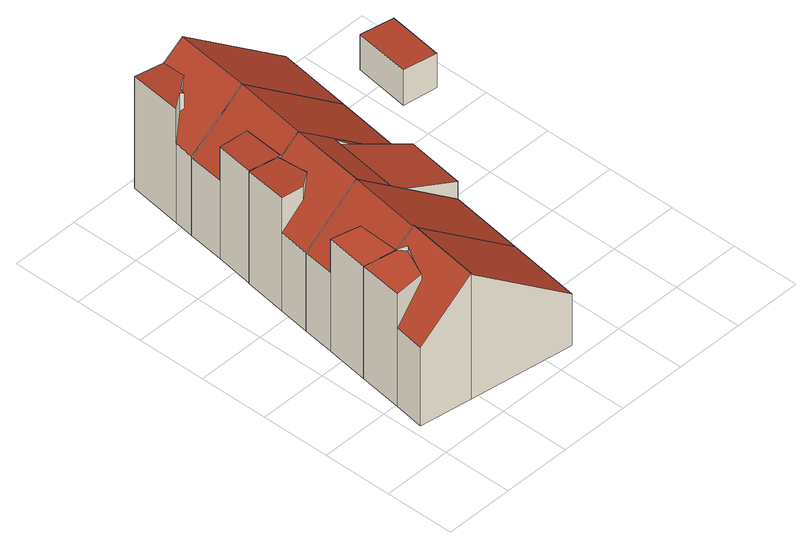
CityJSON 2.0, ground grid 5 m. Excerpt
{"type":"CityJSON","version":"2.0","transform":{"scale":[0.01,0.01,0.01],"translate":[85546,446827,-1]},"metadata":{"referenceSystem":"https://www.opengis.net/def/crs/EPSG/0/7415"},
"CityObjects":{
"building1":{"type":"Building","attributes":{"b3_dak_type":"slanted","b3_h_dak_50p":7.51,"b3_h_dak_70p":8.52,"b3_h_dak_max":9.86,"b3_h_dak_min":3.77,"b3_h_maaiveld":-0.303,"b3_kas_warenhuis":false,"b3_mutatie_ahn3_ahn4":false,"b3_reconstructie_onvolledig":false,"b3_rmse_lod12":2.13,"b3_rmse_lod13":2.13,"b3_rmse_lod22":0.0421,"b3_val3dity_lod12":"[]","b3_val3dity_lod13":"[]","b3_val3dity_lod22":"[]","b3_volume_lod12":544.84,"b3_volume_lod13":544.84,"b3_volume_lod22":464.41,"geconstateerd":false,"oorspronkelijkbouwjaar":2006,"status":"Pand in gebruik"},"children":["building1-1"]},
"building1-1":{"type":"BuildingPart","parents":["building1"],"geometry":[{"type":"Solid","lod":"2.2","boundaries":[[[[0,1,2,3,4,5,6,7]],[[8,5,4,9]],[[10,6,5,8]],[[9,4,3,11]],[[12,10,11,13]],[[14,0,7,15]],[[15,7,6,10,12]],[[16,17,18]],[[19,20,18]],[[21,22,20,19]],[[22,2,1,23]],[[13,11,3,2,22,21]],[[23,1,0,14,24]],[[24,14,17,16]],[[11,10,8,9]],[[24,16,18,20,22,23]],[[17,14,15,12,13,21,19,18]]]],"semantics":{"surfaces":[{"type":"GroundSurface"},{"type":"WallSurface","on_footprint_edge":true},{"type":"WallSurface","on_footprint_edge":false},{"type":"RoofSurface"}],"values":[[0,1,1,1,2,1,1,2,2,2,1,1,1,2,3,3,3]]}}]},
"building2":{"type":"Building","attributes":{"b3_dak_type":"slanted","b3_h_dak_50p":7.59,"b3_h_dak_70p":8.52,"b3_h_dak_max":9.63,"b3_h_dak_min":3.78,"b3_h_maaiveld":-0.304,"b3_kas_warenhuis":false,"b3_mutatie_ahn3_ahn4":false,"b3_reconstructie_onvolledig":false,"b3_rmse_lod12":2.1,"b3_rmse_lod13":2.1,"b3_rmse_lod22":0.121,"b3_val3dity_lod12":"[]","b3_val3dity_lod13":"[]","b3_val3dity_lod22":"[]","b3_volume_lod12":544.79,"b3_volume_lod13":544.79,"b3_volume_lod22":464.73,"geconstateerd":false,"oorspronkelijkbouwjaar":2006,"status":"Pand in gebruik"},"children":["building2-1"]},
"building2-1":{"type":"BuildingPart","parents":["building2"],"geometry":[{"type":"Solid","lod":"2.2","boundaries":[[[[25,1,26,27,28,29,4,30]],[[31,4,29,32]],[[32,29,28,33]],[[34,1,25,35,36]],[[36,35,37,38]],[[39,30,4,31]],[[33,28,27,40]],[[38,37,41,42]],[[40,27,26,41]],[[35,25,30,39]],[[42,41,26,1,34]],[[33,39,31,32]],[[35,39,33,40,41,37]],[[42,34,36,38]]]],"semantics":{"surfaces":[{"type":"GroundSurface"},{"type":"WallSurface","on_footprint_edge":true},{"type":"WallSurface","on_footprint_edge":false},{"type":"RoofSurface"}],"values":[[0,1,1,1,2,1,1,2,1,1,1,3,3,3]]}}]},
"building3":{"type":"Building","attributes":{"b3_dak_type":"slanted","b3_h_dak_50p":7.59,"b3_h_dak_70p":8.52,"b3_h_dak_max":9.94,"b3_h_dak_min":3.85,"b3_h_maaiveld":-0.3,"b3_kas_warenhuis":false,"b3_mutatie_ahn3_ahn4":false,"b3_reconstructie_onvolledig":false,"b3_rmse_lod12":1.8,"b3_rmse_lod13":1.8,"b3_rmse_lod22":0.186,"b3_val3dity_lod12":"[]","b3_val3dity_lod13":"[]","b3_val3dity_lod22":"[]","b3_volume_lod12":545.09,"b3_volume_lod13":545.09,"b3_volume_lod22":476.97,"geconstateerd":false,"oorspronkelijkbouwjaar":2006,"status":"Pand in gebruik"},"children":["building3-1"]},
"building3-1":{"type":"BuildingPart","parents":["building3"],"geometry":[{"type":"Solid","lod":"2.2","boundaries":[[[[43,44,27,45,46,47,48,49,50,29]],[[51,50,49,52]],[[53,29,50,51,54]],[[55,56,57]],[[58,59,57]],[[60,61,48,47,55]],[[56,55,47,46,62]],[[40,27,44,63,64]],[[52,49,48,61]],[[65,45,27,40]],[[62,46,45,65,66]],[[67,43,29,53]],[[63,44,43,67,68]],[[69,70,71]],[[54,51,71]],[[68,67,70,69]],[[72,73,74]],[[59,58,74]],[[66,65,73,72]],[[64,63,61,60]],[[70,67,53,54,71]],[[66,72,74,58,57,56,62]],[[64,60,55,57,59,74,73,65,40]],[[61,63,68,69,71,51,52]]]],"semantics":{"surfaces":[{"type":"GroundSurface"},{"type":"WallSurface","on_footprint_edge":true},{"type":"WallSurface","on_footprint_edge":false},{"type":"RoofSurface"}],"values":[[0,1,1,2,2,1,1,1,1,1,1,1,1,2,2,2,2,2,2,2,3,3,3,3]]}}]},
"building4":{"type":"Building","attributes":{"b3_dak_type":"slanted","b3_h_dak_50p":7.55,"b3_h_dak_70p":8.52,"b3_h_dak_max":9.63,"b3_h_dak_min":3.81,"b3_h_maaiveld":-0.259,"b3_kas_warenhuis":false,"b3_mutatie_ahn3_ahn4":false,"b3_reconstructie_onvolledig":false,"b3_rmse_lod12":2.07,"b3_rmse_lod13":2.07,"b3_rmse_lod22":0.0951,"b3_val3dity_lod12":"[]","b3_val3dity_lod13":"[]","b3_val3dity_lod22":"[]","b3_volume_lod12":542.22,"b3_volume_lod13":542.22,"b3_volume_lod22":461.59,"geconstateerd":false,"oorspronkelijkbouwjaar":2006,"status":"Pand in gebruik"},"children":["building4-1"]},
"building4-1":{"type":"BuildingPart","parents":["building4"],"geometry":[{"type":"Solid","lod":"2.2","boundaries":[[[[75,76,77,78,79,80,81,82]],[[83,79,78,84]],[[85,80,79,83]],[[86,76,75,87]],[[88,89,87,90]],[[91,92,89,88]],[[90,87,75,82,93]],[[84,78,77,94]],[[92,81,80,85]],[[93,82,81,92,91]],[[94,77,76,86]],[[84,94,85,83]],[[93,91,88,90]],[[94,86,87,89,92,85]]]],"semantics":{"surfaces":[{"type":"GroundSurface"},{"type":"WallSurface","on_footprint_edge":true},{"type":"WallSurface","on_footprint_edge":false},{"type":"RoofSurface"}],"values":[[0,1,1,1,2,2,1,1,1,1,1,3,3,3]]}}]},
"building5":{"type":"Building","attributes":{"b3_dak_type":"slanted","b3_h_dak_50p":7.61,"b3_h_dak_70p":8.52,"b3_h_dak_max":9.63,"b3_h_dak_min":3.79,"b3_h_maaiveld":-0.279,"b3_kas_warenhuis":false,"b3_mutatie_ahn3_ahn4":false,"b3_reconstructie_onvolledig":false,"b3_rmse_lod12":2.08,"b3_rmse_lod13":2.08,"b3_rmse_lod22":0.0638,"b3_val3dity_lod12":"[]","b3_val3dity_lod13":"[]","b3_val3dity_lod22":"[]","b3_volume_lod12":543.22,"b3_volume_lod13":543.22,"b3_volume_lod22":464.83,"geconstateerd":false,"oorspronkelijkbouwjaar":2006,"status":"Pand in gebruik"},"children":["building5-1"]},
"building5-1":{"type":"BuildingPart","parents":["building5"],"geometry":[{"type":"Solid","lod":"2.2","boundaries":[[[[95,96,97,98,99,100,101,102]],[[103,101,100,104]],[[105,102,101,103]],[[106,95,102,105]],[[107,98,97,108]],[[108,97,96,109,110]],[[110,109,111,112]],[[104,100,99,113]],[[114,115,116]],[[113,99,98,107]],[[109,96,95,106]],[[117,118,115,114]],[[112,111,118,117]],[[113,105,103,104]],[[112,117,114,116,107,108,110]],[[118,111,109,106,105,113,107,116,115]]]],"semantics":{"surfaces":[{"type":"GroundSurface"},{"type":"WallSurface","on_footprint_edge":true},{"type":"WallSurface","on_footprint_edge":false},{"type":"RoofSurface"}],"values":[[0,1,1,1,1,1,2,1,2,1,1,2,2,3,3,3]]}}]},
"building6":{"type":"Building","attributes":{"b3_dak_type":"multiple horizontal","b3_h_dak_50p":2.39,"b3_h_dak_70p":2.41,"b3_h_dak_max":2.66,"b3_h_dak_min":2.32,"b3_h_maaiveld":-0.322,"b3_kas_warenhuis":false,"b3_mutatie_ahn3_ahn4":false,"b3_reconstructie_onvolledig":false,"b3_rmse_lod12":0.068,"b3_rmse_lod13":0.068,"b3_rmse_lod22":0.0592,"b3_val3dity_lod12":"[]","b3_val3dity_lod13":"[]","b3_val3dity_lod22":"[]","b3_volume_lod12":28.25,"b3_volume_lod13":28.25,"b3_volume_lod22":28.27,"geconstateerd":false,"oorspronkelijkbouwjaar":2006,"status":"Pand in gebruik"},"children":["building6-1"]},
"building6-1":{"type":"BuildingPart","parents":["building6"],"geometry":[{"type":"Solid","lod":"2.2","boundaries":[[[[119,120,121,122]],[[123,121,120,124]],[[125,122,121,123]],[[126,119,122,125]],[[124,120,119,126]],[[124,126,125,123]]]],"semantics":{"surfaces":[{"type":"GroundSurface"},{"type":"WallSurface","on_footprint_edge":true},{"type":"RoofSurface"}],"values":[[0,1,1,1,1,2]]}}]}
},
"vertices":[
[103,488,70],[150,806,70],[402,767,70],[526,748,70],[1280,634,70],[1201,99,70],[451,214,70],[71,272,70],[1201,99,478],[1280,634,479],[451,214,1055],[526,748,1059],[451,214,1062],[526,748,1072],[103,488,692],[71,272,687],[333,506,954],[333,506,913],[384,609,951],[436,713,989],[436,713,946],[402,767,949],[402,767,947],[150,806,955],[103,488,963],
[394,769,70],[195,1112,70],[228,1340,70],[604,1283,70],[1359,1168,70],[519,750,70],[1280,634,478],[1359,1168,479],[604,1283,1060],[150,806,957],[394,769,940],[394,769,950],[406,1066,904],[406,1066,952],[519,750,1065],[228,1340,687],[195,1112,692],[195,1112,958],
[862,1243,70],[606,1283,70],[261,1566,70],[307,1874,70],[525,1841,70],[678,1818,70],[1437,1702,70],[1420,1584,70],[1420,1584,481],[1437,1702,482],[1359,1168,618],[1420,1584,622],[525,1841,915],[525,1841,947],[538,1672,948],[542,1623,948],[542,1623,957],[678,1818,1066],[678,1818,1064],[307,1874,957],[606,1283,1058],[606,1283,1060],[261,1566,692],[261,1566,963],[862,1243,827],[862,1243,861],[933,1760,866],[933,1760,834],[1024,1727,794],[429,1549,955],[429,1549,857],[533,1617,949],
[347,2147,74],[385,2409,74],[760,2352,74],[1516,2236,74],[1437,1702,74],[675,1818,74],[545,1838,74],[307,1874,74],[1437,1702,479],[1516,2236,478],[675,1818,1067],[385,2409,685],[347,2147,691],[569,2134,950],[569,2134,911],[347,2147,960],[545,1838,948],[545,1838,936],[307,1874,959],[760,2352,1061],
[385,2409,72],[406,2555,72],[463,2943,72],[680,2910,72],[822,2888,72],[1594,2771,72],[1516,2236,72],[767,2350,72],[1516,2236,479],[1594,2771,479],[767,2350,1054],[385,2409,694],[680,2910,941],[463,2943,955],[406,2555,705],[406,2555,971],[531,2642,817],[531,2642,959],[822,2888,1074],[569,2668,956],[569,2668,850],[676,2742,946],[551,2627,958],[551,2627,836],
[2146,2686,68],[2396,2648,68],[2337,2245,68],[2087,2281,68],[2337,2245,336],[2396,2648,334],[2087,2281,347],[2146,2686,346]
]}
